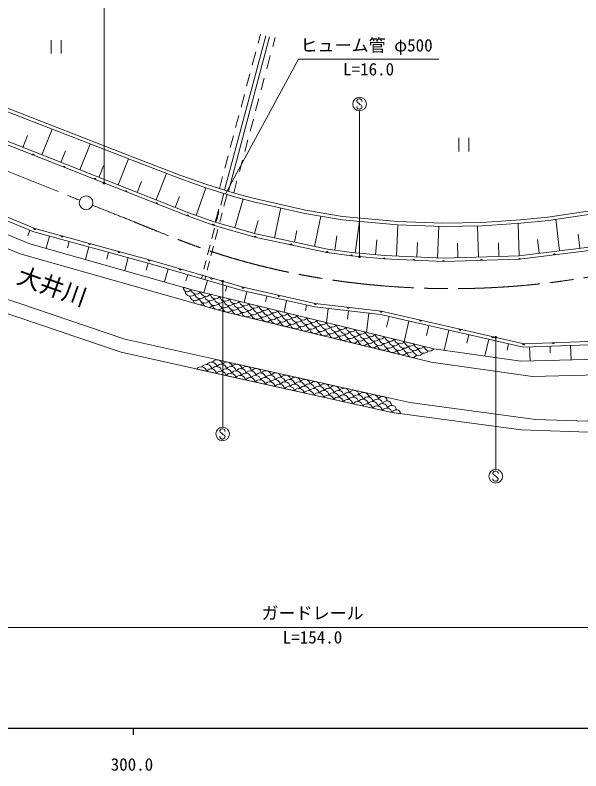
# Model space of a CAD drawing. Units: millimetres, scale not verified. Extents: x 40000 to 680000, y 20000 to 380000.
# Drawn here: x 350699 to 433728, y 198715 to 309552 of the extents above; entities that cross this region are included whole.
import ezdxf
from ezdxf.enums import TextEntityAlignment as Align

# ---------------------------------------------------------------- set-up
doc = ezdxf.new("R2010")
doc.units = ezdxf.units.MM
doc.header["$LTSCALE"] = 1000
doc.linetypes.add('CHAIN', pattern=[18.5, 12, -1.5, 3.5, -1.5])
for name, color, linetype, lineweight in [('M-BGD', 7, 'Continuous', 13), ('M-BMK', 2, 'CHAIN', 13), ('M-BMK-SRVR', 3, 'Continuous', 13), ('M-STR-HTXT', 7, 'Continuous', 13), ('M-STR-STR3', 7, 'Continuous', 13), ('M-STR-STRC', 7, 'Continuous', 13), ('M-TTL-BAND', 7, 'Continuous', 25)]:
    doc.layers.add(name, color=color, linetype=linetype, lineweight=lineweight)
doc.styles.add('ＭＳ ゴシック', font='')
doc.styles.get('ＭＳ ゴシック').set_extended_font_data('MS Gothic')

# ---------------------------------------------------------------- blocks, each defined once
blk = doc.blocks.new('filled_dot')
at = {"color": 0, "linetype": 'Continuous', "lineweight": -2, "const_width": 1.25}
blk.add_lwpolyline([(-0.625, 0, 1), (0.625, 0, 1)], format="xyb", close=True, dxfattribs=at)

msp = doc.modelspace()

# ---------------------------------------------------------------- linework, layer by layer
at = {"layer": 'M-BGD'}
for p, q in [((387470, 306512), (381447, 283900)), ((388050, 306358), (382020, 283720)), ((386703, 306739), (386362, 305462)), ((388860, 306292), (388506, 304962)), ((355967, 303899), (355967, 305899)), ((357467, 305899), (357467, 303899)), ((386021, 304179), (385495, 302207)), ((388147, 303616), (387628, 301667)), ((367865, 288257), (336412, 300486)), ((368046, 288723), (336594, 300952)), ((385160, 300947), (384674, 299123)), ((387266, 300306), (386816, 298618)), ((384354, 297921), (383857, 296057)), ((386470, 297318), (385993, 295529)), ((376171, 280566), (339952, 294828)), ((383531, 294833), (383065, 293081)), ((375995, 280098), (339768, 294363)), ((385670, 294316), (385201, 292554)), ((356122, 292823), (354625, 289050)), ((353430, 277774), (320138, 291547)), ((352521, 291882), (351834, 290149)), ((382730, 291826), (382279, 290133)), ((415793, 289541), (415793, 291541)), ((417293, 291541), (417293, 289541)), ((321567, 291497), (353592, 278249)), ((361714, 290649), (360208, 286851)), ((384852, 291246), (384403, 289560)), ((358099, 289670), (357417, 287951)), ((322456, 288444), (352873, 276025)), ((367321, 288469), (365815, 284644)), ((374861, 285567), (367865, 288257)), ((375032, 286036), (368046, 288723)), ((381952, 288902), (381473, 287107)), ((384061, 288276), (383616, 286603)), ((320371, 287244), (351420, 274566)), ((363676, 287458), (362999, 285752)), ((372920, 286313), (371397, 282446)), ((378833, 284721), (375032, 286036)), ((369233, 285137), (368606, 283545)), ((378676, 284246), (374861, 285567)), ((381143, 285866), (380683, 284140)), ((383261, 285272), (382784, 283480)), ((378690, 284241), (377246, 280183)), ((382883, 282925), (378676, 284246)), ((383021, 283406), (378833, 284721)), ((374816, 282939), (374189, 281346)), ((381322, 283415), (380865, 281676)), ((381799, 283265), (381348, 281545)), ((385696, 282191), (382883, 282925)), ((385814, 282677), (383021, 283406)), ((393328, 280963), (385814, 282677)), ((384161, 282592), (382931, 278357)), ((393230, 280472), (385696, 282191)), ((379919, 279232), (376171, 280566)), ((380600, 281088), (380050, 279194)), ((380620, 280743), (380247, 279321)), ((381089, 280560), (380731, 279195)), ((389704, 281277), (388761, 276873)), ((398692, 279543), (393230, 280472)), ((398757, 280039), (393328, 280963)), ((435108, 280856), (428890, 279941)), ((379766, 278756), (375995, 280098)), ((386373, 279452), (385812, 277520)), ((395582, 280072), (394629, 275618)), ((406796, 278806), (398692, 279543)), ((406828, 279305), (398757, 280039)), ((401215, 279313), (400585, 274660)), ((424879, 279550), (419204, 279158)), ((428890, 279941), (424879, 279550)), ((428950, 279445), (424920, 279051)), ((435197, 280364), (428950, 279445)), ((430032, 279604), (430600, 274996)), ((353592, 278249), (361599, 276060)), ((379977, 278289), (379583, 276788)), ((385891, 276976), (379766, 278756)), ((379919, 279232), (386014, 277461)), ((406873, 278803), (406678, 274212)), ((413451, 278560), (406796, 278806)), ((413456, 279061), (406828, 279305)), ((412868, 278550), (412673, 273958)), ((419226, 278659), (413451, 278560)), ((419204, 279158), (413456, 279061)), ((418545, 278612), (418686, 274079)), ((424920, 279051), (419226, 278659)), ((424535, 279014), (424683, 274265)), ((352546, 277192), (352881, 278002)), ((370217, 273187), (353430, 277774)), ((355244, 275353), (355734, 277145)), ((380447, 278114), (380064, 276652)), ((396546, 275208), (386014, 277461)), ((392062, 277962), (391695, 276246)), ((397900, 277188), (397612, 275063)), ((433322, 277438), (433578, 275363)), ((352873, 276025), (376489, 269328)), ((358368, 275402), (358628, 276354)), ((361599, 276060), (370353, 273668)), ((396460, 274715), (385891, 276976)), ((403782, 276586), (403583, 274408)), ((409766, 276212), (409675, 274085)), ((415622, 276096), (415687, 273986)), ((421622, 276170), (421684, 274172)), ((427374, 276646), (427623, 274629)), ((361017, 273716), (361522, 275563)), ((379346, 275887), (378949, 274374)), ((379810, 275684), (379434, 274251)), ((400111, 274725), (396546, 275208)), ((434928, 275530), (424671, 274265)), ((435008, 275036), (424710, 273766)), ((351420, 274566), (381262, 266104)), ((364143, 273777), (364416, 274772)), ((366790, 272079), (367309, 273982)), ((400054, 274228), (396460, 274715)), ((404861, 273789), (400054, 274228)), ((404894, 274288), (400111, 274725)), ((413561, 273419), (404861, 273789)), ((413564, 273920), (404894, 274288)), ((424671, 274265), (413564, 273920)), ((369919, 272151), (370203, 273191)), ((384019, 269148), (370217, 273187)), ((370353, 273668), (384143, 269633)), ((378733, 273552), (378404, 272297)), ((379211, 273402), (378876, 272127)), ((424710, 273766), (413561, 273419)), ((372600, 270431), (373155, 272328)), ((341786, 270500), (366813, 262046)), ((375765, 270567), (376034, 271485)), ((378185, 271463), (378037, 270899)), ((378393, 268864), (378913, 270642)), ((378666, 271327), (378517, 270758)), ((375420, 269632), (376489, 269328)), ((381578, 269068), (381792, 269800)), ((384143, 269633), (394756, 267257)), ((341094, 268623), (366273, 260117)), ((376489, 269328), (412154, 260619)), ((376489, 269328), (406364, 262033)), ((394672, 266763), (384019, 269148)), ((384337, 267412), (384692, 268998)), ((387439, 267532), (387620, 268342)), ((390167, 265988), (390548, 267687)), ((394756, 267257), (404414, 266126)), ((381262, 266104), (411776, 258652)), ((393294, 266221), (393475, 267031)), ((404329, 265632), (394672, 266763)), ((396407, 264464), (396649, 266532)), ((399483, 264939), (399629, 266183)), ((404414, 266126), (418123, 263004)), ((402280, 263030), (402608, 265834)), ((425317, 260853), (404329, 265632)), ((405212, 263773), (405571, 265349)), ((407812, 261679), (408496, 264683)), ((411092, 262575), (411421, 264017)), ((413675, 260405), (414346, 263351)), ((416985, 261428), (417271, 262685)), ((418123, 263004), (425364, 261355)), ((366813, 262046), (408649, 252720)), ((406364, 262033), (412154, 260619)), ((419638, 259567), (420196, 262019)), ((425364, 261355), (438302, 261803)), ((412154, 260619), (424933, 258822)), ((422910, 260426), (423121, 261353)), ((438370, 261305), (425317, 260853)), ((426280, 258856), (426210, 260884)), ((429241, 260025), (429208, 260988)), ((432278, 259007), (432206, 261092)), ((366273, 260117), (406017, 251258)), ((411776, 258652), (426628, 256564)), ((424933, 258822), (438807, 259172)), ((406017, 251258), (377365, 257645)), ((426628, 256564), (439989, 256901)), ((408649, 252720), (427068, 250244)), ((406017, 251258), (424949, 248713)), ((407271, 251089), (406017, 251258)), ((427068, 250244), (438407, 249871)), ((424949, 248713), (438528, 248267))]:
    msp.add_line(p, q, dxfattribs=at)
for centre, radius, start, end in [((353353, 289013), 150, 338.50738, 158.50738), ((357882, 287230), 150, 338.50738, 158.50738), ((362410, 285447), 150, 338.50738, 158.50738), ((366939, 283664), 150, 338.50738, 158.50738), ((371467, 281881), 150, 338.50738, 158.50738), ((375995, 280098), 150, 340.41301, 158.50738), ((353592, 278249), 150, 157.52519, 344.71638), ((379766, 278756), 150, 343.79793, 160.41301), ((357584, 277158), 150, 164.71638, 344.71638), ((385891, 276976), 150, 347.92233, 163.79793), ((361599, 276060), 150, 164.71638, 344.71638), ((391176, 275845), 150, 347.92233, 167.92233), ((365976, 274864), 150, 164.71638, 344.71638), ((396460, 274715), 150, 352.28433, 167.92233), ((400054, 274228), 150, 354.78074, 172.28433), ((404861, 273789), 150, 357.56981, 174.78074), ((424710, 273766), 150, 7.03013, 181.7788), ((429859, 274401), 150, 7.03013, 187.03013), ((370353, 273668), 150, 164.71638, 343.68911), ((409211, 273604), 150, 357.56981, 177.56981), ((413561, 273419), 150, 1.7788, 177.56981), ((419135, 273593), 150, 1.7788, 181.7788), ((374950, 272323), 150, 163.68911, 343.68911), ((379547, 270978), 150, 163.68911, 343.68911), ((375971, 269537), 559, 170.1975, 338.14012), ((384143, 269633), 150, 163.68911, 347.38068), ((376434, 269122), 786, 187.62088, 324.93229), ((377102, 268448), 786, 187.62088, 324.93229), ((377269, 269433), 786, 187.62088, 324.93229), ((377857, 268774), 786, 187.62088, 324.93229), ((378691, 269085), 786, 187.62088, 324.93229), ((379279, 268427), 786, 187.62088, 324.93229), ((380114, 268738), 786, 187.62088, 324.93229), ((381537, 268391), 786, 187.62088, 324.93229), ((389450, 268445), 150, 167.38068, 347.38068), ((377628, 267808), 786, 187.62088, 219.64143), ((378524, 268101), 786, 187.62088, 324.93229), ((377628, 267808), 786, 288.69618, 324.93229), ((379051, 267460), 786, 187.62088, 227.34123), ((379947, 267753), 786, 187.62088, 324.93229), ((380702, 268080), 786, 187.62088, 324.93229), ((381370, 267406), 786, 187.62088, 324.93229), ((382125, 267732), 786, 187.62088, 324.93229), ((382959, 268043), 786, 187.62088, 324.93229), ((383547, 267385), 786, 187.62088, 324.93229), ((384382, 267696), 786, 187.62088, 324.93229), ((385804, 267348), 786, 187.62088, 324.93229), ((394756, 267257), 150, 167.38068, 353.31853), ((379051, 267460), 786, 280.99638, 324.93229), ((380473, 267113), 786, 187.62088, 238.09006), ((380473, 267113), 786, 270.24755, 324.93229), ((381896, 266766), 786, 187.62088, 324.93229), ((382792, 267058), 786, 187.62088, 324.93229), ((383318, 266418), 786, 187.62088, 324.93229), ((384215, 266711), 786, 187.62088, 324.93229), ((384970, 267037), 786, 187.62088, 324.93229), ((385637, 266363), 786, 187.62088, 324.93229), ((386393, 266690), 786, 187.62088, 324.93229), ((387227, 267001), 786, 187.62088, 324.93229), ((387815, 266343), 786, 187.62088, 324.93229), ((388650, 266653), 786, 187.62088, 324.93229), ((390072, 266306), 786, 187.62088, 324.93229), ((399585, 266691), 150, 173.31853, 353.31853), ((404414, 266126), 150, 173.31853, 347.17288), ((384741, 266071), 786, 187.62088, 324.93229), ((386164, 265723), 786, 187.62088, 324.93229), ((387060, 266016), 786, 187.62088, 324.93229), ((387586, 265376), 786, 187.62088, 324.93229), ((388483, 265669), 786, 187.62088, 324.93229), ((389009, 265029), 786, 187.62088, 324.93229), ((389238, 265995), 786, 187.62088, 324.93229), ((389905, 265321), 786, 187.62088, 324.93229), ((390660, 265648), 786, 187.62088, 324.93229), ((391495, 265959), 786, 187.62088, 324.93229), ((392083, 265300), 786, 187.62088, 324.93229), ((392917, 265611), 786, 187.62088, 324.93229), ((394340, 265264), 786, 187.62088, 324.93229), ((390431, 264681), 786, 187.62088, 324.93229), ((391328, 264974), 786, 187.62088, 324.93229), ((391854, 264334), 786, 187.62088, 324.93229), ((392750, 264626), 786, 187.62088, 324.93229), ((393277, 263986), 786, 187.62088, 324.93229), ((393506, 264953), 786, 187.62088, 324.93229), ((394173, 264279), 786, 187.62088, 324.93229), ((394928, 264605), 786, 187.62088, 324.93229), ((395596, 263932), 786, 187.62088, 324.93229), ((395763, 264916), 786, 187.62088, 324.93229), ((396351, 264258), 786, 187.62088, 324.93229), ((397185, 264569), 786, 187.62088, 324.93229), ((397773, 263911), 786, 187.62088, 324.93229), ((398608, 264222), 786, 187.62088, 324.93229), ((410218, 264804), 150, 167.17288, 347.17288), ((394699, 263639), 786, 187.62088, 324.93229), ((396122, 263292), 786, 187.62088, 324.93229), ((397018, 263584), 786, 187.62088, 324.93229), ((397544, 262944), 786, 187.62088, 324.93229), ((398441, 263237), 786, 187.62088, 324.93229), ((399196, 263563), 786, 187.62088, 324.93229), ((399864, 262889), 786, 187.62088, 324.93229), ((400030, 263874), 786, 187.62088, 324.93229), ((400619, 263216), 786, 187.62088, 324.93229), ((401453, 263527), 786, 187.62088, 324.93229), ((402041, 262868), 786, 187.62088, 324.93229), ((402876, 263179), 786, 187.62088, 324.93229), ((404298, 262832), 786, 187.62088, 324.93229), ((416023, 263482), 150, 167.17288, 347.17288), ((398967, 262597), 786, 187.62088, 324.93229), ((400390, 262249), 786, 187.62088, 324.93229), ((401286, 262542), 786, 187.62088, 324.93229), ((401812, 261902), 786, 187.62088, 324.93229), ((402709, 262195), 786, 187.62088, 324.93229), ((403464, 262521), 786, 187.62088, 324.93229), ((404131, 261847), 786, 187.62088, 324.93229), ((404886, 262174), 786, 187.62088, 324.93229), ((405721, 262485), 786, 187.62088, 324.93229), ((406326, 261841), 805, 188.53792, 324.01524), ((407160, 262152), 805, 188.53792, 324.01524), ((408608, 261799), 805, 188.53792, 324.01524), ((420810, 262392), 150, 167.17288, 347.17288), ((403235, 261555), 786, 187.62088, 324.93229), ((404657, 261207), 786, 187.62088, 324.93229), ((405571, 261515), 805, 188.53792, 324.01524), ((406097, 260875), 805, 188.53792, 324.01524), ((407018, 261162), 805, 188.53792, 324.01524), ((407773, 261488), 805, 188.53792, 324.01524), ((408466, 260808), 805, 188.53792, 324.01524), ((409221, 261135), 805, 188.53792, 324.01524), ((410055, 261445), 805, 188.53792, 324.01524), ((410668, 260781), 805, 188.53792, 324.01524), ((411502, 261092), 805, 188.53792, 324.01524), ((425364, 261355), 150, 167.17288, 1.98066), ((429677, 261504), 150, 181.98066, 1.98066), ((407544, 260521), 805, 188.53792, 324.01524), ((408992, 260168), 805, 188.53792, 324.01524), ((409913, 260455), 805, 188.53792, 324.01524), ((378811, 257538), 789, 8.89935, 145.9665), ((379524, 257883), 789, 8.89935, 145.9665), ((380342, 258213), 789, 8.89935, 145.9665), ((380957, 257564), 789, 8.89935, 145.9665), ((381775, 257894), 789, 8.89935, 145.9665), ((383207, 257575), 789, 8.89935, 145.9665), ((378018, 257203), 789, 8.89935, 145.9665), ((379451, 256884), 789, 8.89935, 145.9665), ((380243, 257219), 789, 8.89935, 145.9665), ((380883, 256565), 789, 8.89935, 145.9665), ((381676, 256900), 789, 8.89935, 145.9665), ((382390, 257245), 789, 8.89935, 145.9665), ((383108, 256580), 789, 8.89935, 145.9665), ((383822, 256925), 789, 8.89935, 145.9665), ((384640, 257255), 789, 8.89935, 145.9665), ((385255, 256606), 789, 8.89935, 145.9665), ((386073, 256936), 789, 8.89935, 145.9665), ((387505, 256616), 789, 8.89935, 145.9665), ((382316, 256245), 789, 8.89935, 145.9665), ((383749, 255926), 789, 8.89935, 145.9665), ((384541, 256261), 789, 8.89935, 145.9665), ((385181, 255607), 789, 8.89935, 145.9665), ((385974, 255942), 789, 8.89935, 145.9665), ((386614, 255287), 789, 8.89935, 145.9665), ((386687, 256287), 789, 8.89935, 145.9665), ((387406, 255622), 789, 8.89935, 145.9665), ((388120, 255967), 789, 8.89935, 145.9665), ((388839, 255303), 789, 8.89935, 145.9665), ((388938, 256297), 789, 8.89935, 145.9665), ((389553, 255648), 789, 8.89935, 145.9665), ((390370, 255978), 789, 8.89935, 145.9665), ((390985, 255328), 789, 8.89935, 145.9665), ((391803, 255658), 789, 8.89935, 145.9665), ((393236, 255339), 789, 8.89935, 145.9665), ((388046, 254968), 789, 8.89935, 145.9665), ((389479, 254649), 789, 8.89935, 145.9665), ((390272, 254983), 789, 8.89935, 145.9665), ((390912, 254329), 789, 8.89935, 145.9665), ((391704, 254664), 789, 8.89935, 145.9665), ((392418, 255009), 789, 8.89935, 145.9665), ((393137, 254345), 789, 8.89935, 145.9665), ((393850, 254690), 789, 8.89935, 145.9665), ((394668, 255020), 789, 8.89935, 145.9665), ((395283, 254370), 789, 8.89935, 145.9665), ((396101, 254700), 789, 8.89935, 145.9665), ((397533, 254381), 789, 8.89935, 145.9665), ((392344, 254010), 789, 8.89935, 145.9665), ((393777, 253691), 789, 8.89935, 145.9665), ((394569, 254025), 789, 8.89935, 145.9665), ((395209, 253371), 789, 8.89935, 145.9665), ((396002, 253706), 789, 8.89935, 145.9665), ((396642, 253052), 789, 8.89935, 145.9665), ((396716, 254051), 789, 8.89935, 145.9665), ((397435, 253387), 789, 8.89935, 145.9665), ((398148, 253732), 789, 8.89935, 145.9665), ((398867, 253067), 789, 8.89935, 145.9665), ((398966, 254062), 789, 8.89935, 145.9665), ((399581, 253412), 789, 8.89935, 145.9665), ((400399, 253742), 789, 8.89935, 145.9665), ((401013, 253093), 789, 8.89935, 145.9665), ((401831, 253423), 789, 8.89935, 145.9665), ((403264, 253103), 789, 8.89935, 145.9665), ((398075, 252732), 789, 8.89935, 145.9665), ((399507, 252413), 789, 8.89935, 145.9665), ((400300, 252748), 789, 8.89935, 145.9665), ((400940, 252094), 789, 8.89935, 145.9665), ((401732, 252429), 789, 8.89935, 145.9665), ((402446, 252774), 789, 8.89935, 145.9665), ((403165, 252109), 789, 8.89935, 145.9665), ((403879, 252454), 789, 8.89935, 145.9665), ((404650, 252992), 651, 5.72643, 158.96039), ((405265, 252343), 651, 5.72643, 158.96039), ((402373, 251774), 789, 8.89935, 145.9665), ((403805, 251455), 789, 8.89935, 145.9665), ((404598, 251790), 789, 8.89935, 145.9665), ((405238, 251136), 789, 8.89935, 145.9665), ((405984, 251678), 651, 5.72643, 158.96039), ((406624, 251024), 651, 5.72643, 158.96039)]:
    msp.add_arc(centre, radius, start, end, dxfattribs=at)
msp.add_open_spline([(358734, 282977), (358955, 282890), (359177, 282803), (359397, 282716), (359618, 282628), (359839, 282539), (360060, 282454), (360104, 282437), (360147, 282421), (360191, 282404)], degree=3, knots=[0, 0, 0, 0, 1, 1, 1, 2, 2, 2, 3, 3, 3, 3], dxfattribs=at)
at = {"layer": 'M-BMK'}
msp.add_line((328711, 295059), (358734, 282977), dxfattribs=at)
msp.add_open_spline([(362052, 281674), (362603, 281453), (363154, 281232), (363705, 281012), (364478, 280704), (365251, 280397), (366024, 280088), (366797, 279780), (367569, 279469), (368341, 279157), (368692, 279016), (369043, 278873), (369394, 278731), (369745, 278589), (370096, 278447), (370447, 278305), (370798, 278163), (371149, 278021), (371501, 277879), (373759, 276971), (376026, 276082), (378326, 275282), (386879, 272307), (395893, 270560), (404930, 269830), (408233, 269563), (411540, 269431), (414849, 269435), (419191, 269441), (423538, 269679), (427855, 270158), (432090, 270628), (436297, 271330), (440468, 272194), (442992, 272718), (445504, 273300), (448010, 273903), (448428, 274004), (448845, 274105), (449263, 274207), (449680, 274308), (450098, 274411), (450515, 274513), (450932, 274616), (451349, 274718), (451766, 274822), (452463, 274995), (453159, 275170), (453856, 275344), (454552, 275518), (455249, 275692), (455945, 275868), (456500, 276008), (457055, 276149), (457609, 276290)], degree=3, knots=[0, 0, 0, 0, 1, 1, 1, 2, 2, 2, 3, 3, 3, 4, 4, 4, 5, 5, 5, 6, 6, 6, 7, 7, 7, 8, 8, 8, 9, 9, 9, 10, 10, 10, 11, 11, 11, 12, 12, 12, 13, 13, 13, 14, 14, 14, 15, 15, 15, 16, 16, 16, 17, 17, 17, 18, 18, 18, 18], dxfattribs=at)
at = {"layer": 'M-BMK-SRVR'}
msp.add_circle((361117, 282028), 1000, dxfattribs=at)
at = {"layer": 'M-STR-STR3'}
for p, q in [((381565, 283339), (392281, 303092)), ((412889, 303092), (392281, 303092)), ((467282, 219761), (321422, 219761))]:
    msp.add_line(p, q, dxfattribs=at)
at = {"layer": 'M-STR-STRC'}
for p, q in [((363756, 284917), (363756, 310762)), ((400971, 297207), (400847, 297022)), ((401163, 297272), (400971, 297207)), ((401284, 297270), (401163, 297272)), ((401534, 297151), (401284, 297270)), ((401597, 297020), (401534, 297151)), ((400847, 297022), (400849, 296891)), ((400849, 296043), (400847, 296164)), ((400849, 296891), (400913, 296762)), ((400889, 295940), (400849, 296043)), ((400973, 295829), (400889, 295940)), ((400913, 296762), (401168, 296580)), ((401168, 296580), (401297, 296448)), ((401297, 296448), (401476, 296332)), ((401476, 296332), (401603, 296132)), ((401597, 296022), (401537, 295890)), ((401597, 296891), (401597, 297020)), ((401603, 296132), (401597, 296022)), ((401160, 295769), (400973, 295829)), ((401294, 295769), (401160, 295769)), ((401245, 274119), (401245, 295510)), ((401394, 295798), (401294, 295769)), ((401537, 295890), (401394, 295798)), ((381160, 270506), (381160, 249127)), ((421222, 262298), (421222, 242931)), ((380871, 248824), (380747, 248640)), ((380747, 248640), (380750, 248508)), ((380750, 248508), (380813, 248379)), ((380813, 248379), (381068, 248198)), ((381063, 248890), (380871, 248824)), ((381184, 248888), (381063, 248890)), ((381434, 248769), (381184, 248888)), ((381498, 248637), (381434, 248769)), ((381498, 248508), (381498, 248637)), ((380750, 247660), (380747, 247782)), ((380789, 247558), (380750, 247660)), ((380873, 247447), (380789, 247558)), ((381060, 247387), (380873, 247447)), ((381195, 247387), (381060, 247387)), ((381068, 248198), (381197, 248066)), ((381295, 247416), (381195, 247387)), ((381197, 248066), (381376, 247950)), ((381437, 247508), (381295, 247416)), ((381376, 247950), (381503, 247750)), ((381498, 247639), (381437, 247508)), ((381503, 247750), (381498, 247639)), ((420947, 242628), (420823, 242443)), ((420823, 242443), (420825, 242312)), ((420825, 242312), (420889, 242183)), ((420889, 242183), (421144, 242001)), ((421139, 242694), (420947, 242628)), ((421260, 242691), (421139, 242694)), ((421144, 242001), (421273, 241869)), ((421510, 242572), (421260, 242691)), ((421273, 241869), (421452, 241753)), ((421452, 241753), (421579, 241553)), ((421573, 242441), (421510, 242572)), ((421573, 242312), (421573, 242441)), ((420825, 241464), (420823, 241585)), ((420865, 241361), (420825, 241464)), ((420949, 241250), (420865, 241361)), ((421136, 241190), (420949, 241250)), ((421270, 241190), (421136, 241190)), ((421370, 241219), (421270, 241190)), ((421513, 241311), (421370, 241219)), ((421573, 241443), (421513, 241311)), ((421579, 241553), (421573, 241443))]:
    msp.add_line(p, q, dxfattribs=at)
for centre in [(401254, 296510), (381154, 248127), (421230, 241931)]:
    msp.add_circle(centre, 1000, dxfattribs=at)
at = {"layer": 'M-TTL-BAND'}
for p, q in [((40000, 205000), (579000, 205000)), ((368000, 205000), (368000, 204000))]:
    msp.add_line(p, q, dxfattribs=at)

# ---------------------------------------------------------------- block references
at = {"layer": 'M-STR-STRC', "xscale": 160, "yscale": 160}
for p, rotation in [((363756, 284917), 90), ((401245, 274119), 90), ((381160, 270506), 270), ((421222, 262298), 270)]:
    msp.add_blockref('filled_dot', p, dxfattribs=dict(at, rotation=rotation))

# ---------------------------------------------------------------- texts
at = {"layer": 'M-STR-HTXT', "style": 'ＭＳ ゴシック'}
msp.add_text('大井川', height=2566, rotation=340.448, dxfattribs=at).set_placement((350488, 269595), align=Align.BOTTOM_LEFT)
at = {"layer": 'M-STR-STR3', "style": 'ＭＳ ゴシック'}
for s, p in [('ヒューム管 φ500', (392585, 303666)), ('L=16.0', (398835, 300153)), ('ガードレール', (386852, 220391)), ('L=154.0', (389977, 216845))]:
    msp.add_text(s, height=1833, dxfattribs=at).set_placement(p, align=Align.BOTTOM_LEFT)
at = {"layer": 'M-TTL-BAND', "style": 'ＭＳ ゴシック'}
msp.add_text('300.0', height=1833, dxfattribs=at).set_placement((367844, 198195), align=Align.BOTTOM_CENTER)

doc.saveas('drawing.dxf')
